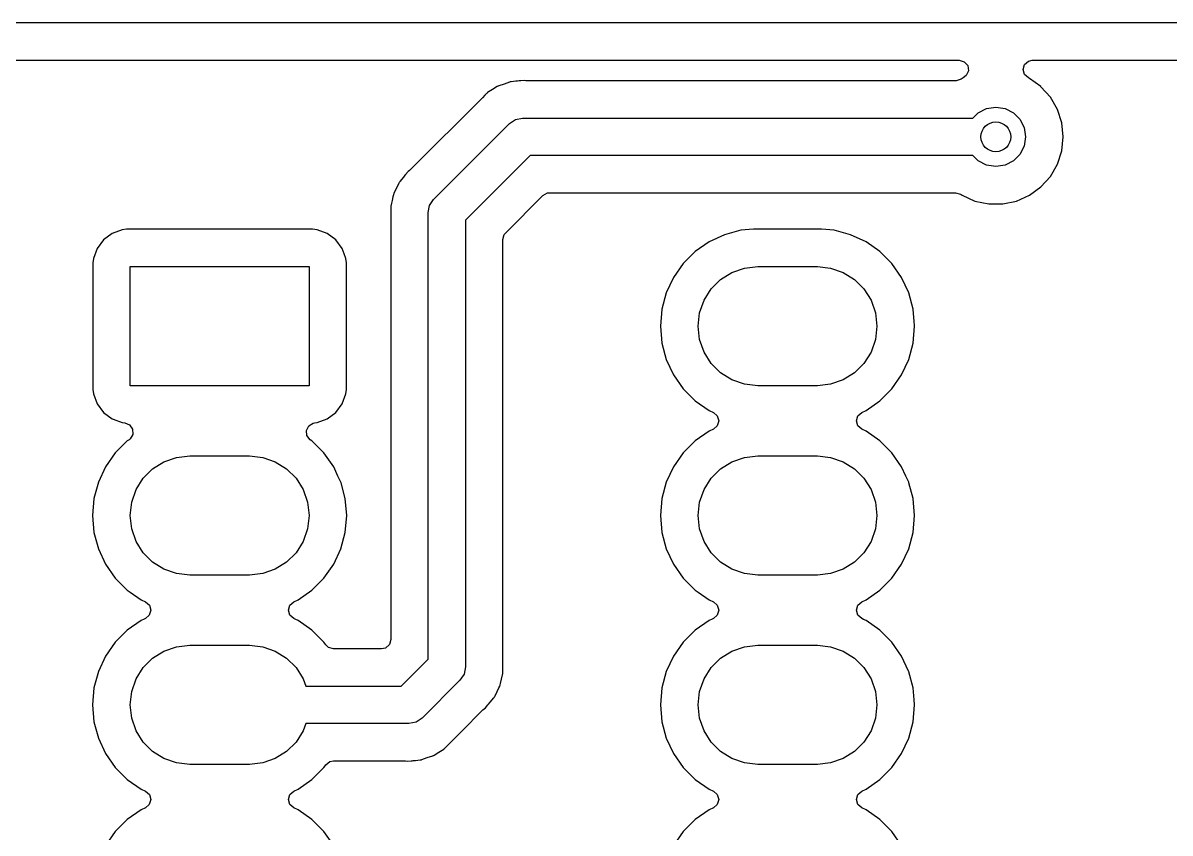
# Model space of a CAD drawing. Extents: x 1.7 to 7.7, y -4.5 to -1.4.
# Drawn here: x 2.376 to 2.982, y -2.808 to -2.38 of the extents above; entities that cross this region are included whole.
import ezdxf

# ---------------------------------------------------------------- set-up
doc = ezdxf.new("R2010")
doc.units = 0
doc.header["$MEASUREMENT"] = 0
doc.layers.add('BLACK', color=7, linetype='CONTINUOUS')

msp = doc.modelspace()

# ---------------------------------------------------------------- linework, layer by layer
at = {"layer": 'BLACK', "linetype": 'CONTINUOUS'}
for p, q in [((3.24592, -2.37984), (2.22, -2.37984)), ((2.23392, -2.39955), (2.87073, -2.39955)), ((2.87073, -2.39955), (2.87337, -2.40032)), ((2.87337, -2.40032), (2.87517, -2.4024)), ((2.87556, -2.40512), (2.87442, -2.40763)), ((2.87517, -2.4024), (2.87556, -2.40512)), ((2.90439, -2.40448), (2.90514, -2.40183)), ((2.90519, -2.40711), (2.90439, -2.40448)), ((2.90514, -2.40183), (2.9072, -2.40001)), ((2.9072, -2.40001), (2.90927, -2.39955)), ((2.90927, -2.39955), (3.23502, -2.39955)), ((2.63314, -2.41105), (2.6303, -2.41209)), ((2.63342, -2.41099), (2.63314, -2.41105)), ((2.63371, -2.41092), (2.63342, -2.41099)), ((2.63342, -2.41099), (2.63342, -2.41099)), ((2.63398, -2.41087), (2.63371, -2.41092)), ((2.63371, -2.41092), (2.63371, -2.41092)), ((2.63639, -2.41066), (2.63398, -2.41087)), ((2.637, -2.4106), (2.63639, -2.41066)), ((2.63742, -2.41055), (2.637, -2.4106)), ((2.63828, -2.41045), (2.63742, -2.41055)), ((2.6386, -2.41045), (2.63828, -2.41045)), ((2.63882, -2.41044), (2.6386, -2.41045)), ((2.63908, -2.41042), (2.63882, -2.41044)), ((2.64087, -2.41026), (2.63908, -2.41042)), ((2.6418, -2.4104), (2.64087, -2.41026)), ((2.64251, -2.41045), (2.6418, -2.4104)), ((2.86877, -2.41045), (2.64251, -2.41045)), ((2.86904, -2.41044), (2.86877, -2.41045)), ((2.87164, -2.40952), (2.86904, -2.41044)), ((2.87218, -2.40913), (2.87164, -2.40952)), ((2.87245, -2.40901), (2.87218, -2.40913)), ((2.87218, -2.40913), (2.87218, -2.40913)), ((2.87271, -2.40889), (2.87245, -2.40901)), ((2.87442, -2.40763), (2.87271, -2.40889)), ((2.90729, -2.40889), (2.90519, -2.40711)), ((2.90782, -2.40913), (2.90729, -2.40889)), ((2.91373, -2.41342), (2.90782, -2.40913)), ((2.90782, -2.40913), (2.90782, -2.40913)), ((2.90782, -2.40913), (2.90782, -2.40913)), ((2.62088, -2.41721), (2.62013, -2.41801)), ((2.6211, -2.41703), (2.62088, -2.41721)), ((2.62088, -2.41721), (2.62088, -2.41721)), ((2.62088, -2.41721), (2.62088, -2.41721)), ((2.62132, -2.41684), (2.62109, -2.41703)), ((2.62109, -2.41703), (2.6211, -2.41703)), ((2.62133, -2.41684), (2.62132, -2.41684)), ((2.62155, -2.41666), (2.62133, -2.41684)), ((2.62412, -2.41508), (2.62155, -2.41666)), ((2.62665, -2.41342), (2.62412, -2.41508)), ((2.6269, -2.41329), (2.62665, -2.41342)), ((2.62717, -2.41316), (2.6269, -2.41329)), ((2.6269, -2.41329), (2.6269, -2.41329)), ((2.62743, -2.41304), (2.62717, -2.41316)), ((2.62717, -2.41316), (2.62717, -2.41316)), ((2.6303, -2.41209), (2.62743, -2.41304)), ((2.91385, -2.41351), (2.91373, -2.41342)), ((2.91884, -2.41905), (2.91385, -2.41351)), ((2.6188, -2.41941), (2.58088, -2.45733)), ((2.62013, -2.41801), (2.6188, -2.41941)), ((2.92257, -2.4255), (2.91884, -2.41905)), ((2.87785, -2.43016), (2.88074, -2.42726)), ((2.88074, -2.42726), (2.88513, -2.42502)), ((2.88513, -2.42502), (2.89, -2.42425)), ((2.89, -2.42425), (2.89487, -2.42502)), ((2.89487, -2.42502), (2.89926, -2.42726)), ((2.89926, -2.42726), (2.90274, -2.43074)), ((2.92487, -2.43259), (2.92257, -2.4255)), ((2.59304, -2.47304), (2.63304, -2.43304)), ((2.63304, -2.43304), (2.63623, -2.43091)), ((2.63623, -2.43091), (2.64, -2.43016)), ((2.64, -2.43016), (2.87785, -2.43016)), ((2.90274, -2.43074), (2.90498, -2.43513)), ((2.90498, -2.43513), (2.90575, -2.44)), ((2.92565, -2.44), (2.92487, -2.43259)), ((2.90575, -2.44), (2.90498, -2.44487)), ((2.92487, -2.44741), (2.92565, -2.44)), ((2.90498, -2.44487), (2.90274, -2.44926)), ((2.92257, -2.4545), (2.92487, -2.44741)), ((2.64408, -2.44984), (2.60984, -2.48408)), ((2.87785, -2.44984), (2.64408, -2.44984)), ((2.88074, -2.45274), (2.87785, -2.44984)), ((2.88513, -2.45498), (2.88074, -2.45274)), ((2.89926, -2.45274), (2.89487, -2.45498)), ((2.90274, -2.44926), (2.89926, -2.45274)), ((2.57812, -2.46009), (2.57789, -2.46032)), ((2.57826, -2.45994), (2.57812, -2.46009)), ((2.57959, -2.45836), (2.57826, -2.45994)), ((2.58034, -2.4578), (2.57959, -2.45836)), ((2.58088, -2.45733), (2.58034, -2.4578)), ((2.89, -2.45575), (2.88513, -2.45498)), ((2.89487, -2.45498), (2.89, -2.45575)), ((2.91884, -2.46095), (2.92257, -2.4545)), ((2.57468, -2.46438), (2.5734, -2.46712)), ((2.57483, -2.46414), (2.57468, -2.46438)), ((2.57499, -2.46389), (2.57483, -2.46414)), ((2.57483, -2.46414), (2.57483, -2.46414)), ((2.57515, -2.46365), (2.57499, -2.46389)), ((2.57499, -2.46389), (2.57499, -2.46389)), ((2.57709, -2.46134), (2.57515, -2.46365)), ((2.57789, -2.46032), (2.57709, -2.46134)), ((2.91385, -2.46649), (2.91884, -2.46095)), ((2.57153, -2.47176), (2.57115, -2.4736)), ((2.57176, -2.47064), (2.57153, -2.47176)), ((2.57185, -2.47037), (2.57176, -2.47064)), ((2.57195, -2.47009), (2.57185, -2.47037)), ((2.57185, -2.47037), (2.57185, -2.47037)), ((2.57205, -2.46983), (2.57195, -2.47009)), ((2.57195, -2.47009), (2.57195, -2.47009)), ((2.5734, -2.46712), (2.57205, -2.46983)), ((2.63098, -2.49081), (2.65081, -2.47098)), ((2.65081, -2.47098), (2.65322, -2.46966)), ((2.65322, -2.46966), (2.65426, -2.46955)), ((2.65426, -2.46955), (2.86877, -2.46955)), ((2.86877, -2.46955), (2.87141, -2.47032)), ((2.87141, -2.47032), (2.87164, -2.47048)), ((2.87164, -2.47048), (2.87218, -2.47087)), ((2.87218, -2.47087), (2.87218, -2.47087)), ((2.87218, -2.47087), (2.87898, -2.4739)), ((2.90102, -2.4739), (2.90782, -2.47087)), ((2.90782, -2.47087), (2.91385, -2.46649)), ((2.57039, -2.47712), (2.57036, -2.47741)), ((2.57036, -2.47741), (2.57045, -2.48043)), ((2.57042, -2.47683), (2.57039, -2.47712)), ((2.57039, -2.47712), (2.57039, -2.47712)), ((2.57045, -2.47655), (2.57042, -2.47683)), ((2.57042, -2.47683), (2.57042, -2.47683)), ((2.57082, -2.47501), (2.57045, -2.47655)), ((2.57115, -2.4736), (2.57082, -2.47501)), ((2.59016, -2.48), (2.59091, -2.47623)), ((2.59091, -2.47623), (2.59304, -2.47304)), ((2.87898, -2.4739), (2.87898, -2.4739)), ((2.87898, -2.4739), (2.88627, -2.47545)), ((2.88627, -2.47545), (2.88627, -2.47545)), ((2.88627, -2.47545), (2.89373, -2.47545)), ((2.89373, -2.47545), (2.90102, -2.4739)), ((2.89373, -2.47545), (2.89373, -2.47545)), ((2.57045, -2.48043), (2.57045, -2.70557)), ((2.59016, -2.71592), (2.59016, -2.48)), ((2.60984, -2.48408), (2.60984, -2.72)), ((2.42852, -2.48905), (2.42322, -2.49103)), ((2.43087, -2.4888), (2.42852, -2.48905)), ((2.52913, -2.4888), (2.43087, -2.4888)), ((2.43087, -2.4888), (2.43087, -2.4888)), ((2.53148, -2.48905), (2.52913, -2.4888)), ((2.52913, -2.4888), (2.52913, -2.4888)), ((2.52913, -2.4888), (2.52913, -2.4888)), ((2.52913, -2.4888), (2.52913, -2.4888)), ((2.53678, -2.49103), (2.53148, -2.48905)), ((2.53148, -2.48905), (2.53148, -2.48905)), ((2.75533, -2.48938), (2.74667, -2.4917)), ((2.76202, -2.4888), (2.75533, -2.48938)), ((2.75533, -2.48938), (2.75533, -2.48938)), ((2.79798, -2.4888), (2.76202, -2.4888)), ((2.80467, -2.48938), (2.79798, -2.4888)), ((2.81333, -2.4917), (2.80467, -2.48938)), ((2.80467, -2.48938), (2.80467, -2.48938)), ((2.41868, -2.49443), (2.41528, -2.49896)), ((2.42322, -2.49103), (2.41868, -2.49443)), ((2.41868, -2.49443), (2.41868, -2.49443)), ((2.42322, -2.49103), (2.42322, -2.49103)), ((2.54132, -2.49443), (2.53678, -2.49103)), ((2.53678, -2.49103), (2.53678, -2.49103)), ((2.54472, -2.49896), (2.54132, -2.49443)), ((2.54132, -2.49443), (2.54132, -2.49443)), ((2.62955, -2.49426), (2.63032, -2.49162)), ((2.62955, -2.71957), (2.62955, -2.49426)), ((2.63032, -2.49162), (2.63098, -2.49081)), ((2.73855, -2.49549), (2.73121, -2.50063)), ((2.74667, -2.4917), (2.73855, -2.49549)), ((2.73855, -2.49549), (2.73855, -2.49549)), ((2.74667, -2.4917), (2.74667, -2.4917)), ((2.82145, -2.49549), (2.81333, -2.4917)), ((2.81333, -2.4917), (2.81333, -2.4917)), ((2.82879, -2.50063), (2.82145, -2.49549)), ((2.82145, -2.49549), (2.82145, -2.49549)), ((2.41528, -2.49896), (2.4133, -2.50427)), ((2.41528, -2.49896), (2.41528, -2.49896)), ((2.54574, -2.50172), (2.54472, -2.49896)), ((2.54472, -2.49896), (2.54472, -2.49896)), ((2.5467, -2.50427), (2.54574, -2.50172)), ((2.73121, -2.50063), (2.72488, -2.50696)), ((2.83512, -2.50696), (2.82879, -2.50063)), ((2.4133, -2.50427), (2.41305, -2.50662)), ((2.41305, -2.50662), (2.41305, -2.50662)), ((2.41305, -2.50662), (2.41305, -2.50662)), ((2.41305, -2.50662), (2.41305, -2.57338)), ((2.43276, -2.5715), (2.43276, -2.5085)), ((2.43276, -2.5085), (2.52724, -2.5085)), ((2.52724, -2.5085), (2.52724, -2.5715)), ((2.54695, -2.50662), (2.5467, -2.50427)), ((2.54695, -2.57338), (2.54695, -2.50662)), ((2.72488, -2.50696), (2.71974, -2.5143)), ((2.75724, -2.50929), (2.76425, -2.5085)), ((2.76425, -2.5085), (2.79575, -2.5085)), ((2.79575, -2.5085), (2.80276, -2.50929)), ((2.84026, -2.5143), (2.83512, -2.50696)), ((2.83512, -2.50696), (2.83512, -2.50696)), ((2.71974, -2.5143), (2.71596, -2.52242)), ((2.71974, -2.5143), (2.71974, -2.5143)), ((2.74461, -2.51538), (2.75059, -2.51162)), ((2.75059, -2.51162), (2.75724, -2.50929)), ((2.80276, -2.50929), (2.80941, -2.51162)), ((2.80941, -2.51162), (2.81539, -2.51538)), ((2.84404, -2.52242), (2.84026, -2.5143)), ((2.73588, -2.52633), (2.73963, -2.52036)), ((2.73963, -2.52036), (2.74461, -2.51538)), ((2.81539, -2.51538), (2.82037, -2.52036)), ((2.82037, -2.52036), (2.82412, -2.52633)), ((2.71596, -2.52242), (2.71364, -2.53107)), ((2.71596, -2.52242), (2.71596, -2.52242)), ((2.73355, -2.53299), (2.73588, -2.52633)), ((2.82412, -2.52633), (2.82645, -2.53299)), ((2.84636, -2.53108), (2.84404, -2.52242)), ((2.71364, -2.53108), (2.71286, -2.54)), ((2.71364, -2.53107), (2.71364, -2.53108)), ((2.84692, -2.53745), (2.84636, -2.53108)), ((2.73276, -2.54), (2.73355, -2.53299)), ((2.82645, -2.53299), (2.82724, -2.54)), ((2.84711, -2.53965), (2.84692, -2.53745)), ((2.71286, -2.54), (2.71286, -2.54)), ((2.71286, -2.54), (2.71364, -2.54892)), ((2.73355, -2.54701), (2.73276, -2.54)), ((2.82724, -2.54), (2.82645, -2.54701)), ((2.84636, -2.54892), (2.84714, -2.54)), ((2.84714, -2.54), (2.84711, -2.53965)), ((2.71364, -2.54892), (2.71364, -2.54893)), ((2.71364, -2.54893), (2.71596, -2.55758)), ((2.73588, -2.55367), (2.73355, -2.54701)), ((2.82645, -2.54701), (2.82412, -2.55367)), ((2.84404, -2.55758), (2.84636, -2.54892)), ((2.73963, -2.55964), (2.73588, -2.55367)), ((2.82412, -2.55367), (2.82037, -2.55964)), ((2.71596, -2.55758), (2.71596, -2.55758)), ((2.71596, -2.55758), (2.71974, -2.5657)), ((2.74461, -2.56462), (2.73963, -2.55964)), ((2.82037, -2.55964), (2.81539, -2.56462)), ((2.84026, -2.5657), (2.84404, -2.55758)), ((2.71974, -2.5657), (2.71974, -2.5657)), ((2.71974, -2.5657), (2.72488, -2.57304)), ((2.75059, -2.56838), (2.74461, -2.56462)), ((2.75724, -2.57071), (2.75059, -2.56838)), ((2.80941, -2.56838), (2.80276, -2.57071)), ((2.81539, -2.56462), (2.80941, -2.56838)), ((2.83512, -2.57304), (2.84026, -2.5657)), ((2.41305, -2.57338), (2.41305, -2.57338)), ((2.41305, -2.57338), (2.4133, -2.57573)), ((2.52724, -2.5715), (2.43276, -2.5715)), ((2.5467, -2.57573), (2.54695, -2.57338)), ((2.72488, -2.57304), (2.73121, -2.57937)), ((2.76425, -2.5715), (2.75724, -2.57071)), ((2.79575, -2.5715), (2.76425, -2.5715)), ((2.80276, -2.57071), (2.79575, -2.5715)), ((2.82878, -2.57937), (2.83512, -2.57304)), ((2.4133, -2.57573), (2.41528, -2.58104)), ((2.41528, -2.58104), (2.41528, -2.58104)), ((2.41528, -2.58104), (2.41868, -2.58557)), ((2.54132, -2.58557), (2.54472, -2.58104)), ((2.54472, -2.58104), (2.5467, -2.57573)), ((2.73121, -2.57937), (2.73121, -2.57937)), ((2.73121, -2.57937), (2.73855, -2.58451)), ((2.82145, -2.58451), (2.82878, -2.57937)), ((2.41868, -2.58557), (2.41868, -2.58557)), ((2.41868, -2.58557), (2.42322, -2.58897)), ((2.53678, -2.58897), (2.54132, -2.58557)), ((2.73855, -2.58451), (2.74084, -2.58558)), ((2.74084, -2.58558), (2.7429, -2.58739)), ((2.81634, -2.58996), (2.81714, -2.58733)), ((2.81714, -2.58733), (2.81916, -2.58558)), ((2.81916, -2.58558), (2.82145, -2.58451)), ((2.42322, -2.58897), (2.42322, -2.58897)), ((2.42322, -2.58897), (2.42384, -2.5892)), ((2.42384, -2.5892), (2.42852, -2.59095)), ((2.42852, -2.59095), (2.42991, -2.5911)), ((2.42991, -2.5911), (2.43245, -2.59215)), ((2.43245, -2.59215), (2.43402, -2.59441)), ((2.52582, -2.59506), (2.52706, -2.59261)), ((2.52706, -2.59261), (2.52943, -2.59122)), ((2.52943, -2.59122), (2.53009, -2.5911)), ((2.53009, -2.5911), (2.53148, -2.59095)), ((2.53148, -2.59095), (2.53678, -2.58897)), ((2.74286, -2.59267), (2.74084, -2.59442)), ((2.74366, -2.59004), (2.74286, -2.59267)), ((2.7429, -2.58739), (2.74366, -2.59004)), ((2.8171, -2.59261), (2.81634, -2.58996)), ((2.81916, -2.59442), (2.8171, -2.59261)), ((2.43411, -2.59716), (2.43271, -2.59952)), ((2.43402, -2.59441), (2.43411, -2.59716)), ((2.5261, -2.5978), (2.52582, -2.59506)), ((2.52782, -2.59995), (2.5261, -2.5978)), ((2.73855, -2.59549), (2.73121, -2.60063)), ((2.74084, -2.59442), (2.73855, -2.59549)), ((2.73855, -2.59549), (2.73855, -2.59549)), ((2.82145, -2.59549), (2.81916, -2.59442)), ((2.82879, -2.60063), (2.82145, -2.59549)), ((2.82145, -2.59549), (2.82145, -2.59549)), ((2.43121, -2.60063), (2.42488, -2.60696)), ((2.43218, -2.59995), (2.43121, -2.60063)), ((2.43271, -2.59952), (2.43218, -2.59995)), ((2.52879, -2.60063), (2.52782, -2.59995)), ((2.53512, -2.60696), (2.52879, -2.60063)), ((2.73121, -2.60063), (2.72488, -2.60696)), ((2.83512, -2.60696), (2.82879, -2.60063)), ((2.42488, -2.60696), (2.41974, -2.6143)), ((2.45059, -2.61162), (2.45724, -2.60929)), ((2.45724, -2.60929), (2.46425, -2.6085)), ((2.46425, -2.6085), (2.49575, -2.6085)), ((2.49575, -2.6085), (2.50276, -2.60929)), ((2.50276, -2.60929), (2.50941, -2.61162)), ((2.54026, -2.6143), (2.53512, -2.60696)), ((2.53512, -2.60696), (2.53512, -2.60696)), ((2.72488, -2.60696), (2.71974, -2.6143)), ((2.75059, -2.61162), (2.75724, -2.60929)), ((2.75724, -2.60929), (2.76425, -2.6085)), ((2.76425, -2.6085), (2.79575, -2.6085)), ((2.79575, -2.6085), (2.80276, -2.60929)), ((2.80276, -2.60929), (2.80941, -2.61162)), ((2.84026, -2.6143), (2.83512, -2.60696)), ((2.83512, -2.60696), (2.83512, -2.60696)), ((2.41974, -2.6143), (2.41596, -2.62242)), ((2.41974, -2.6143), (2.41974, -2.6143)), ((2.43963, -2.62036), (2.44461, -2.61538)), ((2.44461, -2.61538), (2.45059, -2.61162)), ((2.50941, -2.61162), (2.51539, -2.61538)), ((2.51539, -2.61538), (2.52037, -2.62036)), ((2.54253, -2.61918), (2.54026, -2.6143)), ((2.71974, -2.6143), (2.71596, -2.62242)), ((2.71974, -2.6143), (2.71974, -2.6143)), ((2.73963, -2.62036), (2.74461, -2.61538)), ((2.74461, -2.61538), (2.75059, -2.61162)), ((2.80941, -2.61162), (2.81539, -2.61538)), ((2.81539, -2.61538), (2.82037, -2.62036)), ((2.84253, -2.61918), (2.84026, -2.6143)), ((2.41596, -2.62242), (2.41364, -2.63107)), ((2.41596, -2.62242), (2.41596, -2.62242)), ((2.43587, -2.62633), (2.43963, -2.62036)), ((2.52037, -2.62036), (2.52412, -2.62633)), ((2.54404, -2.62242), (2.54253, -2.61918)), ((2.54414, -2.62279), (2.54404, -2.62242)), ((2.54404, -2.62242), (2.54404, -2.62242)), ((2.54636, -2.63108), (2.54414, -2.62279)), ((2.71596, -2.62242), (2.71364, -2.63107)), ((2.71596, -2.62242), (2.71596, -2.62242)), ((2.73588, -2.62633), (2.73963, -2.62036)), ((2.82037, -2.62036), (2.82412, -2.62633)), ((2.84404, -2.62242), (2.84253, -2.61918)), ((2.84414, -2.62279), (2.84404, -2.62242)), ((2.84404, -2.62242), (2.84404, -2.62242)), ((2.84636, -2.63108), (2.84414, -2.62279)), ((2.43355, -2.63299), (2.43587, -2.62633)), ((2.52412, -2.62633), (2.52645, -2.63299)), ((2.73355, -2.63299), (2.73588, -2.62633)), ((2.82412, -2.62633), (2.82645, -2.63299)), ((2.41364, -2.63108), (2.41286, -2.64)), ((2.41364, -2.63107), (2.41364, -2.63108)), ((2.43276, -2.64), (2.43355, -2.63299)), ((2.52645, -2.63299), (2.52724, -2.64)), ((2.54714, -2.64), (2.54636, -2.63108)), ((2.71364, -2.63108), (2.71286, -2.64)), ((2.71364, -2.63107), (2.71364, -2.63108)), ((2.73276, -2.64), (2.73355, -2.63299)), ((2.82645, -2.63299), (2.82724, -2.64)), ((2.84714, -2.64), (2.84636, -2.63108)), ((2.41286, -2.64), (2.41286, -2.64)), ((2.41286, -2.64), (2.41364, -2.64892)), ((2.43355, -2.64701), (2.43276, -2.64)), ((2.52724, -2.64), (2.52645, -2.64701)), ((2.54636, -2.64892), (2.54714, -2.64)), ((2.71286, -2.64), (2.71286, -2.64)), ((2.71286, -2.64), (2.71364, -2.64892)), ((2.73355, -2.64701), (2.73276, -2.64)), ((2.82724, -2.64), (2.82645, -2.64701)), ((2.84636, -2.64892), (2.84714, -2.64)), ((2.43587, -2.65367), (2.43355, -2.64701)), ((2.52645, -2.64701), (2.52412, -2.65367)), ((2.73588, -2.65367), (2.73355, -2.64701)), ((2.82645, -2.64701), (2.82412, -2.65367)), ((2.41364, -2.64892), (2.41364, -2.64893)), ((2.41364, -2.64893), (2.41596, -2.65758)), ((2.43963, -2.65964), (2.43587, -2.65367)), ((2.52412, -2.65367), (2.52037, -2.65964)), ((2.54404, -2.65758), (2.54636, -2.64892)), ((2.71364, -2.64892), (2.71364, -2.64893)), ((2.71364, -2.64893), (2.71596, -2.65758)), ((2.73963, -2.65964), (2.73588, -2.65367)), ((2.82412, -2.65367), (2.82037, -2.65964)), ((2.84404, -2.65758), (2.84636, -2.64892)), ((2.41596, -2.65758), (2.41596, -2.65758)), ((2.41596, -2.65758), (2.41974, -2.6657)), ((2.44461, -2.66462), (2.43963, -2.65964)), ((2.52037, -2.65964), (2.51539, -2.66462)), ((2.54026, -2.6657), (2.54404, -2.65758)), ((2.71596, -2.65758), (2.71596, -2.65758)), ((2.71596, -2.65758), (2.71974, -2.6657)), ((2.74461, -2.66462), (2.73963, -2.65964)), ((2.82037, -2.65964), (2.81539, -2.66462)), ((2.84026, -2.6657), (2.84404, -2.65758)), ((2.41974, -2.6657), (2.41974, -2.6657)), ((2.41974, -2.6657), (2.42488, -2.67304)), ((2.45059, -2.66838), (2.44461, -2.66462)), ((2.51539, -2.66462), (2.50941, -2.66838)), ((2.53512, -2.67304), (2.54026, -2.6657)), ((2.71974, -2.6657), (2.71974, -2.6657)), ((2.71974, -2.6657), (2.72488, -2.67304)), ((2.75059, -2.66838), (2.74461, -2.66462)), ((2.81539, -2.66462), (2.80941, -2.66838)), ((2.83512, -2.67304), (2.84026, -2.6657)), ((2.45724, -2.67071), (2.45059, -2.66838)), ((2.46425, -2.6715), (2.45724, -2.67071)), ((2.49575, -2.6715), (2.46425, -2.6715)), ((2.50276, -2.67071), (2.49575, -2.6715)), ((2.50941, -2.66838), (2.50276, -2.67071)), ((2.75724, -2.67071), (2.75059, -2.66838)), ((2.76425, -2.6715), (2.75724, -2.67071)), ((2.79575, -2.6715), (2.76425, -2.6715)), ((2.80276, -2.67071), (2.79575, -2.6715)), ((2.80941, -2.66838), (2.80276, -2.67071)), ((2.42488, -2.67304), (2.43121, -2.67937)), ((2.52879, -2.67937), (2.53512, -2.67304)), ((2.72488, -2.67304), (2.73121, -2.67937)), ((2.82878, -2.67937), (2.83512, -2.67304)), ((2.43121, -2.67937), (2.4327, -2.68041)), ((2.4327, -2.68041), (2.43855, -2.68451)), ((2.52145, -2.68451), (2.52879, -2.67937)), ((2.73121, -2.67937), (2.7327, -2.68041)), ((2.7327, -2.68041), (2.73855, -2.68451)), ((2.82145, -2.68451), (2.82878, -2.67937)), ((2.43855, -2.68451), (2.44084, -2.68558)), ((2.44084, -2.68558), (2.4429, -2.68739)), ((2.44366, -2.69004), (2.44286, -2.69267)), ((2.4429, -2.68739), (2.44366, -2.69004)), ((2.51634, -2.68996), (2.51714, -2.68733)), ((2.5171, -2.69261), (2.51634, -2.68996)), ((2.51714, -2.68733), (2.51916, -2.68558)), ((2.51916, -2.68558), (2.52145, -2.68451)), ((2.73855, -2.68451), (2.74084, -2.68558)), ((2.74084, -2.68558), (2.7429, -2.68739)), ((2.74366, -2.69004), (2.74286, -2.69267)), ((2.7429, -2.68739), (2.74366, -2.69004)), ((2.81634, -2.68996), (2.81714, -2.68733)), ((2.8171, -2.69261), (2.81634, -2.68996)), ((2.81714, -2.68733), (2.81916, -2.68558)), ((2.81916, -2.68558), (2.82145, -2.68451)), ((2.43855, -2.69549), (2.43121, -2.70063)), ((2.44017, -2.69474), (2.43855, -2.69549)), ((2.43855, -2.69549), (2.43855, -2.69549)), ((2.44084, -2.69442), (2.44017, -2.69474)), ((2.44286, -2.69267), (2.44084, -2.69442)), ((2.51916, -2.69442), (2.5171, -2.69261)), ((2.52017, -2.6949), (2.51916, -2.69442)), ((2.52145, -2.69549), (2.52017, -2.6949)), ((2.52879, -2.70063), (2.52145, -2.69549)), ((2.52145, -2.69549), (2.52145, -2.69549)), ((2.73855, -2.69549), (2.73121, -2.70063)), ((2.74017, -2.69474), (2.73855, -2.69549)), ((2.73855, -2.69549), (2.73855, -2.69549)), ((2.74084, -2.69442), (2.74017, -2.69474)), ((2.74286, -2.69267), (2.74084, -2.69442)), ((2.81916, -2.69442), (2.8171, -2.69261)), ((2.82017, -2.6949), (2.81916, -2.69442)), ((2.82145, -2.69549), (2.82017, -2.6949)), ((2.82879, -2.70063), (2.82145, -2.69549)), ((2.82145, -2.69549), (2.82145, -2.69549)), ((2.43121, -2.70063), (2.42488, -2.70696)), ((2.53512, -2.70696), (2.52879, -2.70063)), ((2.73121, -2.70063), (2.72488, -2.70696)), ((2.83512, -2.70696), (2.82879, -2.70063)), ((2.42488, -2.70696), (2.41974, -2.7143)), ((2.45724, -2.70929), (2.46425, -2.7085)), ((2.46425, -2.7085), (2.49575, -2.7085)), ((2.49575, -2.7085), (2.50276, -2.70929)), ((2.53611, -2.70837), (2.53512, -2.70696)), ((2.53747, -2.70968), (2.53611, -2.70837)), ((2.56968, -2.70821), (2.5676, -2.71001)), ((2.57045, -2.70557), (2.56968, -2.70821)), ((2.72488, -2.70696), (2.71974, -2.7143)), ((2.75724, -2.70929), (2.76425, -2.7085)), ((2.76425, -2.7085), (2.79575, -2.7085)), ((2.79575, -2.7085), (2.80276, -2.70929)), ((2.84026, -2.7143), (2.83512, -2.70696)), ((2.83512, -2.70696), (2.83512, -2.70696)), ((2.41974, -2.7143), (2.41596, -2.72242)), ((2.41974, -2.7143), (2.41974, -2.7143)), ((2.44461, -2.71538), (2.45059, -2.71162)), ((2.45059, -2.71162), (2.45724, -2.70929)), ((2.50276, -2.70929), (2.50941, -2.71162)), ((2.50941, -2.71162), (2.51539, -2.71538)), ((2.5401, -2.71045), (2.53747, -2.70968)), ((2.56557, -2.71045), (2.5401, -2.71045)), ((2.5676, -2.71001), (2.56557, -2.71045)), ((2.71974, -2.7143), (2.71596, -2.72242)), ((2.71974, -2.7143), (2.71974, -2.7143)), ((2.74461, -2.71538), (2.75059, -2.71162)), ((2.75059, -2.71162), (2.75724, -2.70929)), ((2.80276, -2.70929), (2.80941, -2.71162)), ((2.80941, -2.71162), (2.81539, -2.71538)), ((2.84393, -2.72217), (2.84026, -2.7143)), ((2.43587, -2.72633), (2.43963, -2.72036)), ((2.43963, -2.72036), (2.44461, -2.71538)), ((2.51539, -2.71538), (2.52037, -2.72036)), ((2.52037, -2.72036), (2.52412, -2.72633)), ((2.57592, -2.73016), (2.59016, -2.71592)), ((2.60984, -2.72), (2.60909, -2.72377)), ((2.62963, -2.72242), (2.62955, -2.71957)), ((2.73588, -2.72633), (2.73963, -2.72036)), ((2.73963, -2.72036), (2.74461, -2.71538)), ((2.81539, -2.71538), (2.82037, -2.72036)), ((2.82037, -2.72036), (2.82412, -2.72633)), ((2.41596, -2.72242), (2.41364, -2.73107)), ((2.41596, -2.72242), (2.41596, -2.72242)), ((2.43355, -2.73299), (2.43587, -2.72633)), ((2.52412, -2.72633), (2.52546, -2.73016)), ((2.60909, -2.72377), (2.60696, -2.72696)), ((2.62837, -2.72871), (2.62885, -2.7264)), ((2.62885, -2.7264), (2.62955, -2.72345)), ((2.62955, -2.72345), (2.62958, -2.72317)), ((2.62955, -2.72345), (2.62955, -2.72345)), ((2.62958, -2.72317), (2.62961, -2.72288)), ((2.62958, -2.72317), (2.62958, -2.72317)), ((2.62961, -2.72288), (2.62964, -2.72259)), ((2.62961, -2.72288), (2.62961, -2.72288)), ((2.62964, -2.72259), (2.62963, -2.72242)), ((2.71596, -2.72242), (2.71364, -2.73107)), ((2.71596, -2.72242), (2.71596, -2.72242)), ((2.73355, -2.73299), (2.73588, -2.72633)), ((2.82412, -2.72633), (2.82645, -2.73299)), ((2.84404, -2.72242), (2.84393, -2.72217)), ((2.84409, -2.72259), (2.84404, -2.72242)), ((2.84404, -2.72242), (2.84404, -2.72242)), ((2.84636, -2.73108), (2.84409, -2.72259)), ((2.41364, -2.73108), (2.41286, -2.74)), ((2.41364, -2.73107), (2.41364, -2.73108)), ((2.52546, -2.73016), (2.57592, -2.73016)), ((2.60696, -2.72696), (2.58696, -2.74696)), ((2.60696, -2.72696), (2.60696, -2.72696)), ((2.6266, -2.73288), (2.6275, -2.73108)), ((2.6275, -2.73108), (2.62795, -2.73017)), ((2.62795, -2.73017), (2.62805, -2.72991)), ((2.62795, -2.73017), (2.62795, -2.73017)), ((2.62805, -2.72991), (2.62815, -2.72963)), ((2.62805, -2.72991), (2.62805, -2.72991)), ((2.62815, -2.72963), (2.62824, -2.72936)), ((2.62815, -2.72963), (2.62815, -2.72963)), ((2.62824, -2.72936), (2.62837, -2.72871)), ((2.71364, -2.73108), (2.71286, -2.74)), ((2.71364, -2.73107), (2.71364, -2.73108)), ((2.84692, -2.73745), (2.84636, -2.73108)), ((2.43276, -2.74), (2.43355, -2.73299)), ((2.62211, -2.73968), (2.62291, -2.73866)), ((2.62291, -2.73866), (2.62485, -2.73635)), ((2.62485, -2.73635), (2.62501, -2.73611)), ((2.62485, -2.73635), (2.62485, -2.73635)), ((2.62501, -2.73611), (2.62517, -2.73586)), ((2.62501, -2.73611), (2.62501, -2.73611)), ((2.62517, -2.73586), (2.62532, -2.73562)), ((2.62517, -2.73586), (2.62517, -2.73586)), ((2.62532, -2.73562), (2.6266, -2.73288)), ((2.62532, -2.73562), (2.62532, -2.73562)), ((2.73276, -2.74), (2.73355, -2.73299)), ((2.82645, -2.73299), (2.82724, -2.74)), ((2.84714, -2.73998), (2.84692, -2.73745)), ((2.41286, -2.74), (2.41286, -2.74)), ((2.41286, -2.74), (2.41364, -2.74892)), ((2.43355, -2.74701), (2.43276, -2.74)), ((2.60755, -2.75424), (2.61912, -2.74267)), ((2.61912, -2.74267), (2.61966, -2.7422)), ((2.61966, -2.7422), (2.62041, -2.74164)), ((2.62041, -2.74164), (2.62174, -2.74006)), ((2.62174, -2.74006), (2.62188, -2.73991)), ((2.62188, -2.73991), (2.62211, -2.73968)), ((2.71286, -2.74), (2.71286, -2.74)), ((2.71286, -2.74), (2.71364, -2.74892)), ((2.73355, -2.74701), (2.73276, -2.74)), ((2.82724, -2.74), (2.82645, -2.74701)), ((2.84636, -2.74892), (2.84714, -2.74)), ((2.84714, -2.74), (2.84714, -2.73998)), ((2.41364, -2.74892), (2.41364, -2.74893)), ((2.41364, -2.74893), (2.41596, -2.75758)), ((2.43587, -2.75367), (2.43355, -2.74701)), ((2.52546, -2.74984), (2.52412, -2.75367)), ((2.58, -2.74984), (2.52546, -2.74984)), ((2.58377, -2.74909), (2.58, -2.74984)), ((2.58696, -2.74696), (2.58377, -2.74909)), ((2.71364, -2.74892), (2.71364, -2.74893)), ((2.71364, -2.74893), (2.71596, -2.75758)), ((2.73588, -2.75367), (2.73355, -2.74701)), ((2.82645, -2.74701), (2.82412, -2.75367)), ((2.84404, -2.75758), (2.84636, -2.74892)), ((2.43963, -2.75964), (2.43587, -2.75367)), ((2.52412, -2.75367), (2.52037, -2.75964)), ((2.6012, -2.76059), (2.60755, -2.75424)), ((2.73963, -2.75964), (2.73588, -2.75367)), ((2.82412, -2.75367), (2.82037, -2.75964)), ((2.41596, -2.75758), (2.41596, -2.75758)), ((2.41596, -2.75758), (2.41974, -2.7657)), ((2.44461, -2.76462), (2.43963, -2.75964)), ((2.52037, -2.75964), (2.51539, -2.76462)), ((2.59868, -2.76316), (2.59891, -2.76297)), ((2.5989, -2.76297), (2.59912, -2.76279)), ((2.59891, -2.76297), (2.5989, -2.76297)), ((2.59912, -2.76279), (2.59998, -2.76188)), ((2.59912, -2.76279), (2.59912, -2.76279)), ((2.59998, -2.76188), (2.6012, -2.76059)), ((2.71596, -2.75758), (2.71596, -2.75758)), ((2.71596, -2.75758), (2.71974, -2.7657)), ((2.74461, -2.76462), (2.73963, -2.75964)), ((2.82037, -2.75964), (2.81539, -2.76462)), ((2.84026, -2.7657), (2.84404, -2.75758)), ((2.41974, -2.7657), (2.41974, -2.7657)), ((2.41974, -2.7657), (2.42488, -2.77304)), ((2.45059, -2.76838), (2.44461, -2.76462)), ((2.45724, -2.77071), (2.45059, -2.76838)), ((2.50941, -2.76838), (2.50276, -2.77071)), ((2.51539, -2.76462), (2.50941, -2.76838)), ((2.58602, -2.76913), (2.58629, -2.76908)), ((2.58629, -2.76908), (2.58658, -2.76901)), ((2.58629, -2.76908), (2.58629, -2.76908)), ((2.58658, -2.76901), (2.58686, -2.76895)), ((2.58658, -2.76901), (2.58658, -2.76901)), ((2.58686, -2.76895), (2.5897, -2.76791)), ((2.58686, -2.76895), (2.58686, -2.76895)), ((2.5897, -2.76791), (2.59257, -2.76696)), ((2.59257, -2.76696), (2.59283, -2.76684)), ((2.59257, -2.76696), (2.59257, -2.76696)), ((2.59283, -2.76684), (2.5931, -2.76671)), ((2.59283, -2.76684), (2.59283, -2.76684)), ((2.5931, -2.76671), (2.59335, -2.76658)), ((2.5931, -2.76671), (2.5931, -2.76671)), ((2.59335, -2.76658), (2.59588, -2.76492)), ((2.59335, -2.76658), (2.59335, -2.76658)), ((2.59588, -2.76492), (2.59845, -2.76334)), ((2.59845, -2.76333), (2.59867, -2.76316)), ((2.59845, -2.76334), (2.59845, -2.76333)), ((2.59867, -2.76316), (2.59868, -2.76316)), ((2.71974, -2.7657), (2.71974, -2.7657)), ((2.71974, -2.7657), (2.72488, -2.77304)), ((2.75059, -2.76838), (2.74461, -2.76462)), ((2.75724, -2.77071), (2.75059, -2.76838)), ((2.80941, -2.76838), (2.80276, -2.77071)), ((2.81539, -2.76462), (2.80941, -2.76838)), ((2.83512, -2.77304), (2.84026, -2.7657)), ((2.42488, -2.77304), (2.43121, -2.77937)), ((2.46425, -2.7715), (2.45724, -2.77071)), ((2.49575, -2.7715), (2.46425, -2.7715)), ((2.50276, -2.77071), (2.49575, -2.7715)), ((2.52879, -2.77937), (2.53512, -2.77304)), ((2.53512, -2.77304), (2.53568, -2.77224)), ((2.53568, -2.77224), (2.53611, -2.77163)), ((2.53611, -2.77163), (2.53825, -2.76991)), ((2.53825, -2.76991), (2.5401, -2.76955)), ((2.5401, -2.76955), (2.57749, -2.76955)), ((2.57749, -2.76955), (2.5782, -2.7696)), ((2.5782, -2.7696), (2.57913, -2.76974)), ((2.57913, -2.76974), (2.58118, -2.76956)), ((2.58118, -2.76956), (2.5814, -2.76955)), ((2.5814, -2.76955), (2.58172, -2.76955)), ((2.58172, -2.76955), (2.58218, -2.76949)), ((2.58172, -2.76955), (2.58172, -2.76955)), ((2.58218, -2.76949), (2.583, -2.7694)), ((2.583, -2.7694), (2.58351, -2.76935)), ((2.58351, -2.76935), (2.58602, -2.76913)), ((2.58602, -2.76913), (2.58602, -2.76913)), ((2.72488, -2.77304), (2.73121, -2.77937)), ((2.76425, -2.7715), (2.75724, -2.77071)), ((2.79575, -2.7715), (2.76425, -2.7715)), ((2.80276, -2.77071), (2.79575, -2.7715)), ((2.82878, -2.77937), (2.83512, -2.77304)), ((2.43121, -2.77937), (2.43121, -2.77937)), ((2.43121, -2.77937), (2.43855, -2.78451)), ((2.52145, -2.78451), (2.52879, -2.77937)), ((2.73121, -2.77937), (2.73121, -2.77937)), ((2.73121, -2.77937), (2.73855, -2.78451)), ((2.82145, -2.78451), (2.82878, -2.77937)), ((2.43855, -2.78451), (2.44084, -2.78558)), ((2.44084, -2.78558), (2.4429, -2.78739)), ((2.51714, -2.78733), (2.51916, -2.78558)), ((2.51916, -2.78558), (2.52145, -2.78451)), ((2.73855, -2.78451), (2.74084, -2.78558)), ((2.74084, -2.78558), (2.7429, -2.78739)), ((2.81714, -2.78733), (2.81916, -2.78558)), ((2.81916, -2.78558), (2.82145, -2.78451)), ((2.44286, -2.79267), (2.44084, -2.79442)), ((2.44366, -2.79004), (2.44286, -2.79267)), ((2.4429, -2.78739), (2.44366, -2.79004)), ((2.51634, -2.78996), (2.51714, -2.78733)), ((2.5171, -2.79261), (2.51634, -2.78996)), ((2.51916, -2.79442), (2.5171, -2.79261)), ((2.74286, -2.79267), (2.74084, -2.79442)), ((2.74366, -2.79004), (2.74286, -2.79267)), ((2.7429, -2.78739), (2.74366, -2.79004)), ((2.81634, -2.78996), (2.81714, -2.78733)), ((2.8171, -2.79261), (2.81634, -2.78996)), ((2.81916, -2.79442), (2.8171, -2.79261)), ((2.43855, -2.79549), (2.43121, -2.80063)), ((2.44084, -2.79442), (2.43855, -2.79549)), ((2.43855, -2.79549), (2.43855, -2.79549)), ((2.52145, -2.79549), (2.51916, -2.79442)), ((2.52879, -2.80063), (2.52145, -2.79549)), ((2.52145, -2.79549), (2.52145, -2.79549)), ((2.73855, -2.79549), (2.73121, -2.80063)), ((2.74084, -2.79442), (2.73855, -2.79549)), ((2.73855, -2.79549), (2.73855, -2.79549)), ((2.82145, -2.79549), (2.81916, -2.79442)), ((2.82879, -2.80063), (2.82145, -2.79549)), ((2.82145, -2.79549), (2.82145, -2.79549)), ((2.43121, -2.80063), (2.42488, -2.80696)), ((2.53512, -2.80696), (2.52879, -2.80063)), ((2.73121, -2.80063), (2.72488, -2.80696)), ((2.83512, -2.80696), (2.82879, -2.80063)), ((2.42488, -2.80696), (2.41974, -2.8143)), ((2.54026, -2.8143), (2.53512, -2.80696)), ((2.53512, -2.80696), (2.53512, -2.80696)), ((2.72488, -2.80696), (2.71974, -2.8143)), ((2.84026, -2.8143), (2.83512, -2.80696)), ((2.83512, -2.80696), (2.83512, -2.80696))]:
    msp.add_line(p, q, dxfattribs=at)
at = {"layer": 'BLACK'}
msp.add_circle((2.89, -2.44), 0.00787, dxfattribs=at)

doc.saveas('drawing.dxf')
